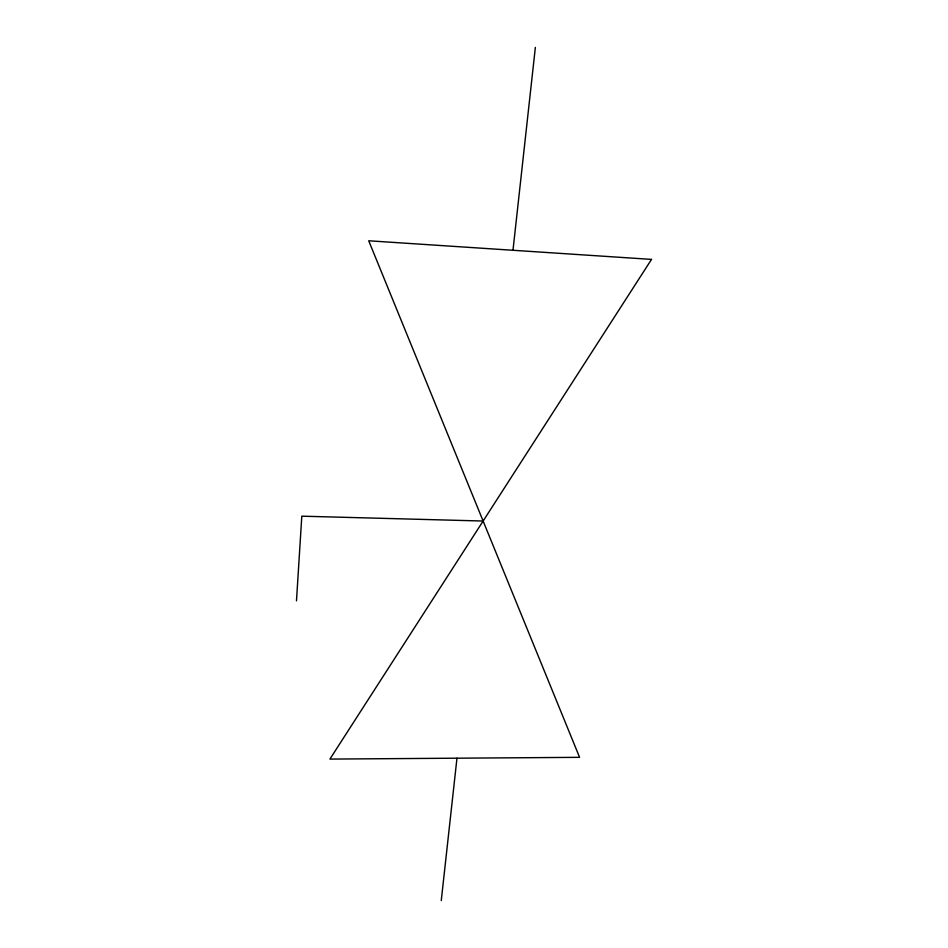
<?xml version="1.0" encoding="UTF-8"?>
<svg xmlns="http://www.w3.org/2000/svg" width="948" height="948" viewBox="0 0 948 948"><rect width="100%" height="100%" fill="white"/><g stroke="black" fill="none" stroke-linecap="round" stroke-linejoin="round"><path stroke-width="1.42" d="M296.487 600.831L301.808 516.174L483.125 521.033M441.258 900.6L456.972 758.199M512.986 250.272L535.359 47.4M651.513 259.397L329.916 759.087L579.584 757.334L368.713 240.78L651.513 259.397"/></g></svg>
